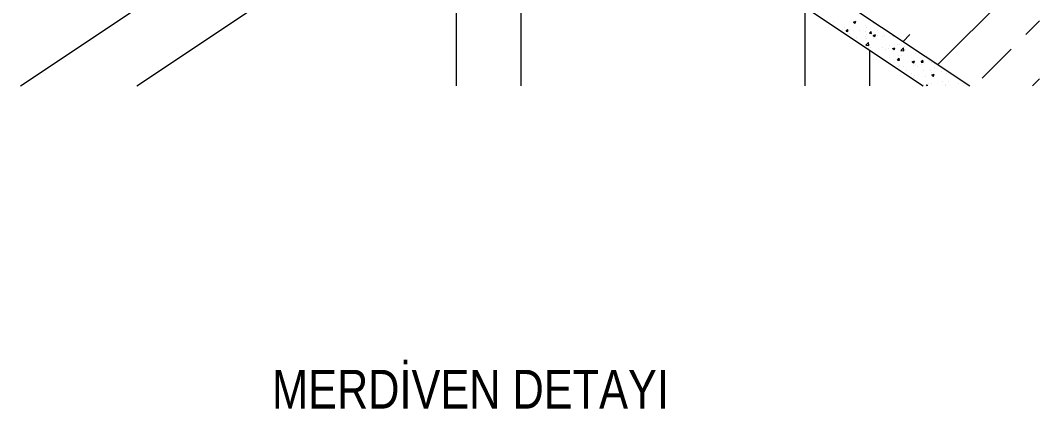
# Model space of a CAD drawing. Header units: millimetres. Extents: x 708 to 46452, y -4963 to 3960.
# Drawn here: x 42876.3 to 43270.9, y 3412.8 to 3563.1 of the extents above; entities that cross this region are included whole.
import ezdxf

# ---------------------------------------------------------------- set-up
doc = ezdxf.new("R2010")
doc.units = ezdxf.units.MM
doc.layers.add('TEFRİŞ', color=8, linetype='Continuous', lineweight=9)
doc.styles.add('ÖLÇÜ1-5-2', font='arial.ttf', dxfattribs={"width": 0.8, "height": 1.5})

msp = doc.modelspace()

# ---------------------------------------------------------------- linework, layer by layer
at = {"layer": 'TEFRİŞ'}
for p, q in [((42876.285, 3782.756), (43243.871, 3537.699)), ((42876.285, 3770.737), (43225.843, 3537.699)), ((42876.285, 3537.699), (43051.043, 3654.232)), ((42921.347, 3537.699), (43073.577, 3639.209)), ((43045.145, 3537.699), (43045.145, 3605.252)), ((43070.145, 3537.699), (43070.145, 3605.252)), ((43180.145, 3537.699), (43180.145, 3568.164)), ((43205.145, 3537.699), (43205.145, 3551.497))]:
    msp.add_line(p, q, dxfattribs=at)
at = {"layer": 'TEFRİŞ', "ltscale": 0.3}
for p, q in [((43231.485, 3545.956), (43270.907, 3585.378)), ((43190.936, 3562.752), (43190.936, 3562.752)), ((43194.546, 3559.582), (43194.546, 3559.582)), ((43195.451, 3560.207), (43195.451, 3560.207)), ((43195.943, 3558.857), (43196.555, 3559.586)), ((43196.732, 3558.779), (43196.585, 3559.575)), ((43198.844, 3562.374), (43199.733, 3562.715)), ((43198.851, 3562.365), (43199.483, 3561.939)), ((43199.486, 3561.939), (43199.744, 3562.707)), ((43203.471, 3561.263), (43203.471, 3561.263)), ((43203.899, 3560.37), (43203.899, 3560.37)), ((43206.651, 3561.681), (43206.651, 3561.681)), ((43265.556, 3557.576), (43270.907, 3562.927)), ((43195.947, 3558.853), (43196.706, 3558.787)), ((43197.223, 3557.876), (43197.223, 3557.876)), ((43197.378, 3559.476), (43197.378, 3559.476)), ((43200.13, 3556.254), (43200.13, 3556.254)), ((43201.325, 3559.296), (43201.325, 3559.296)), ((43203.31, 3556.672), (43203.31, 3556.672)), ((43203.395, 3558.849), (43203.395, 3558.849)), ((43203.744, 3556.142), (43203.744, 3556.142)), ((43204.003, 3557.59), (43204.003, 3557.59)), ((43205.052, 3558.06), (43205.664, 3558.789)), ((43205.057, 3558.056), (43205.816, 3557.99)), ((43205.841, 3557.982), (43205.694, 3558.778)), ((43206.425, 3557.261), (43207.314, 3557.602)), ((43206.432, 3557.252), (43207.064, 3556.826)), ((43206.438, 3556.061), (43206.438, 3556.061)), ((43207.067, 3556.826), (43207.325, 3557.593)), ((43208.105, 3559.009), (43208.105, 3559.009)), ((43208.12, 3557.305), (43208.12, 3557.305)), ((43210.159, 3556.956), (43210.159, 3556.956)), ((43210.782, 3557.303), (43210.782, 3557.303)), ((43213.845, 3557.332), (43213.845, 3557.332)), ((43214.161, 3557.263), (43214.291, 3557.418)), ((43214.166, 3557.259), (43214.584, 3557.223)), ((43218.015, 3554.936), (43220.654, 3557.576)), ((43203.659, 3553.527), (43204.648, 3554.558)), ((43203.665, 3553.516), (43204.795, 3553.341)), ((43204.79, 3553.344), (43204.649, 3554.55)), ((43204.779, 3552.296), (43204.779, 3552.296)), ((43205.578, 3552.554), (43205.578, 3552.554)), ((43210.005, 3552.728), (43210.005, 3552.728)), ((43211.288, 3551.616), (43211.288, 3551.616)), ((43212.358, 3552.267), (43212.358, 3552.267)), ((43212.799, 3553.352), (43212.799, 3553.352)), ((43214.005, 3552.147), (43214.895, 3552.489)), ((43214.013, 3552.139), (43214.645, 3551.713)), ((43214.648, 3551.713), (43214.905, 3552.48)), ((43215.979, 3553.771), (43215.979, 3553.771)), ((43216.601, 3553.68), (43216.601, 3553.68)), ((43217.213, 3551.425), (43218.202, 3552.455)), ((43218.344, 3551.242), (43218.203, 3552.448)), ((43218.695, 3552.888), (43218.695, 3552.888)), ((43219.137, 3551.981), (43219.137, 3551.981)), ((43248.718, 3540.738), (43259.943, 3551.963)), ((43209.85, 3548.5), (43209.85, 3548.5)), ((43212.638, 3548.762), (43212.638, 3548.762)), ((43215.923, 3547.71), (43216.536, 3548.44)), ((43215.928, 3547.707), (43216.687, 3547.64)), ((43216.446, 3549.452), (43216.446, 3549.452)), ((43216.713, 3547.632), (43216.566, 3548.428)), ((43217.219, 3551.414), (43218.349, 3551.239)), ((43217.448, 3549.395), (43217.448, 3549.395)), ((43222.967, 3550.346), (43222.967, 3550.346)), ((43216.292, 3545.224), (43216.292, 3545.224)), ((43216.664, 3545.491), (43216.664, 3545.491)), ((43218.17, 3545.31), (43218.17, 3545.31)), ((43219.342, 3543.785), (43219.342, 3543.785)), ((43221.586, 3547.034), (43222.475, 3547.375)), ((43221.594, 3547.025), (43222.225, 3546.599)), ((43222.127, 3545.442), (43222.127, 3545.442)), ((43222.229, 3546.599), (43222.486, 3547.367)), ((43222.813, 3546.119), (43222.813, 3546.119)), ((43223.443, 3545.205), (43223.443, 3545.205)), ((43225.033, 3546.913), (43225.645, 3547.643)), ((43225.037, 3546.91), (43225.796, 3546.843)), ((43225.307, 3545.861), (43225.307, 3545.861)), ((43225.577, 3546.581), (43225.577, 3546.581)), ((43225.822, 3546.835), (43225.675, 3547.631)), ((43228.62, 3543.793), (43228.62, 3543.793)), ((43229.228, 3546.932), (43229.228, 3546.932)), ((43230.116, 3546.494), (43230.116, 3546.494)), ((43230.223, 3544.918), (43230.223, 3544.918)), ((43221.214, 3542.521), (43221.214, 3542.521)), ((43221.966, 3540.851), (43221.966, 3540.851)), ((43222.658, 3541.891), (43222.658, 3541.891)), ((43226.121, 3543.499), (43226.121, 3543.499)), ((43226.775, 3541.485), (43226.775, 3541.485)), ((43229.073, 3542.704), (43229.073, 3542.704)), ((43229.167, 3541.921), (43230.056, 3542.262)), ((43229.174, 3541.912), (43229.806, 3541.486)), ((43229.809, 3541.486), (43230.067, 3542.254)), ((43232.901, 3543.212), (43232.901, 3543.212)), ((43234.796, 3542.541), (43234.796, 3542.541)), ((43268.129, 3537.699), (43270.907, 3540.477)), ((43226.064, 3538.077), (43226.064, 3538.077)), ((43227.079, 3537.699), (43227.407, 3538.09)), ((43227.507, 3537.699), (43227.437, 3538.078)), ((43227.696, 3538.463), (43227.696, 3538.463)), ((43228.919, 3538.476), (43228.919, 3538.476)), ((43233.47, 3539.348), (43233.47, 3539.348)), ((43234.476, 3538.176), (43234.476, 3538.176)), ((43234.634, 3537.95), (43234.634, 3537.95)), ((43235.515, 3539.428), (43235.515, 3539.428)), ((43239.444, 3538.583), (43239.444, 3538.583)), ((43241.255, 3537.89), (43241.255, 3537.89))]:
    msp.add_line(p, q, dxfattribs=at)

# ---------------------------------------------------------------- texts
at = {"layer": 'TEFRİŞ', "linetype": 'Continuous', "style": 'ÖLÇÜ1-5-2', "width": 0.8}
msp.add_text('MERDİVEN DETAYI', height=15, dxfattribs=at).set_placement((42973.709, 3412.787))

doc.saveas('drawing.dxf')
